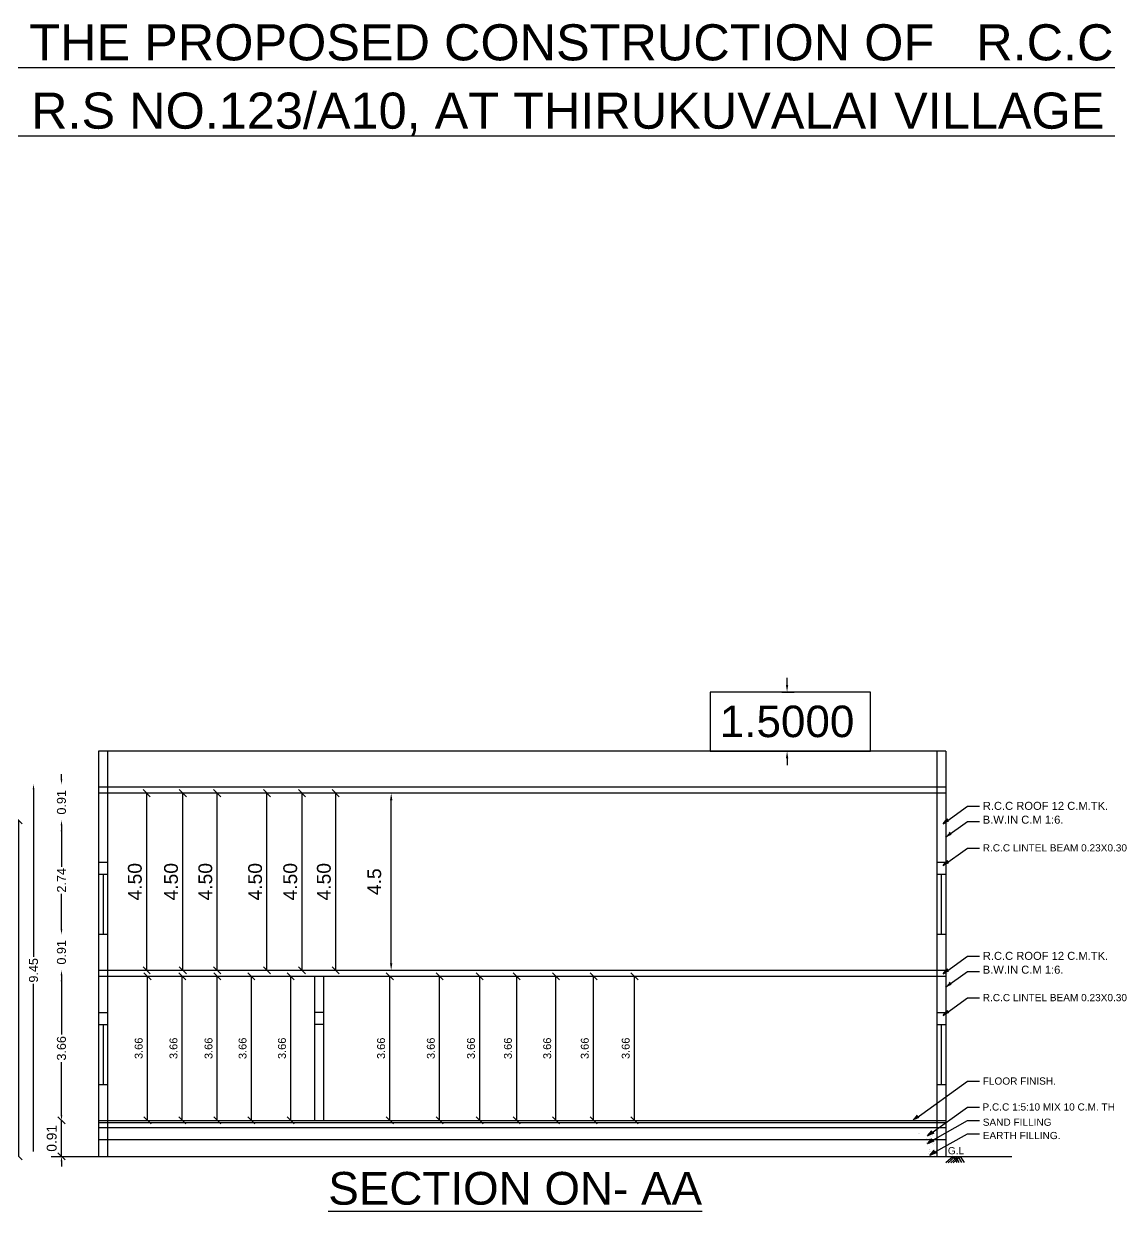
# Model space of a CAD drawing. Header units: metres. Extents: x 0 to 184, y 0 to 104.
# Drawn here: x 27.72 to 55.29, y 70.52 to 100.68 of the extents above; entities that cross this region are included whole.
import ezdxf

# ---------------------------------------------------------------- set-up
doc = ezdxf.new("R2010")
doc.units = ezdxf.units.M
for name, color, linetype in [('BLK_1_FLR_0_REGULAR_ROOM_1', 117, 'Continuous'), ('BLK_1_FLR_0_WATER_CLOSET', 213, 'Continuous'), ('BLK_1_FLR_1_REGULAR_ROOM_2', 117, 'Continuous'), ('BLK_1_FLR_1_REGULAR_ROOM_3', 117, 'Continuous'), ('BLK_1_FLR_1_WATER_CLOSET', 213, 'Continuous'), ('BLK_1_HT_OF_BLDG', 5, 'Continuous'), ('BLK_1_PLINTH_HEIGHT', 5, 'Continuous'), ('BLK_1_ROOF_WATER_TANK_HT', 5, 'Continuous')]:
    doc.layers.add(name, color=color, linetype=linetype)
doc.styles.add('Arial', font='arial.ttf')
doc.styles.get("Standard").update_dxf_attribs({"font": 'arial.ttf', "height": 0.35})
doc.dimstyles.new('ISO-25', dxfattribs={"dimtxt": 0.8, "dimasz": 0.8, "dimexe": 1.25, "dimexo": 0.625, "dimgap": 0.25, "dimtad": 1, "dimdsep": 46, "dimtxsty": 'Standard', "dimcen": 2.5, "dimse1": 1, "dimse2": 1, "dimadec": 0, "dimazin": 0, "dimtfac": 1, "dimtmove": 0, "dimatfit": 3, "dimfxl": 0, "dimarcsym": 0})
doc.dimstyles.new('SAR', dxfattribs={"dimtxt": 0.25, "dimasz": 0.18, "dimexe": 0.18, "dimexo": 0.0625, "dimgap": 0.12, "dimtad": 1, "dimzin": 0, "dimdsep": 46, "dimtxsty": 'Standard', "dimblk": 'OBLIQUE', "dimcen": 0.09, "dimse1": 1, "dimse2": 1, "dimadec": 0, "dimazin": 0, "dimtfac": 1, "dimtofl": 0, "dimtmove": 0, "dimatfit": 3, "dimldrblk": 'OBLIQUE', "dimfxl": 0, "dimtolj": 1, "dimtzin": 0, "dimarcsym": 0})
doc.dimstyles.get("Standard").update_dxf_attribs({"dimtxt": 0.18, "dimasz": 0.18, "dimexe": 0.18, "dimexo": 0.0625, "dimgap": 0.09, "dimtad": 0, "dimtih": 1, "dimtoh": 1, "dimdec": 4, "dimzin": 0, "dimdsep": 46, "dimtxsty": 'Standard', "dimcen": 0.09, "dimadec": 0, "dimazin": 0, "dimtfac": 1, "dimtdec": 4, "dimtofl": 0, "dimtmove": 0, "dimatfit": 3, "dimfxl": 0, "dimtolj": 1, "dimtzin": 0, "dimarcsym": 0})

# ---------------------------------------------------------------- blocks, each defined once
blk = doc.blocks.new('_Oblique')
at = {"color": 0, "linetype": 'ByBlock', "lineweight": -2}
blk.add_line((-0.5, -0.5), (0.5, 0.5), dxfattribs=at)
blk = doc.blocks.new('*D49')
at = {"layer": 'BLK_1_HT_OF_BLDG', "color": 0, "lineweight": -2}
blk.add_line((27.593, 71.912), (27.593, 80.447), dxfattribs=at)
at = {"layer": 'Defpoints', "color": 0}
for p in [(27.593, 80.447), (29.622, 80.447), (28.942, 71.912)]:
    blk.add_point(p, dxfattribs=at)
at = {"layer": 'BLK_1_HT_OF_BLDG', "color": 0, "lineweight": -2, "xscale": 0.18, "yscale": 0.18, "zscale": 0.18}
for p, rotation in [((27.593, 80.447), 90), ((27.593, 71.912), 270)]:
    blk.add_blockref('_Oblique', p, dxfattribs=dict(at, rotation=rotation))
at = {"layer": 'BLK_1_HT_OF_BLDG', "color": 0, "insert": (27.345, 76.18), "char_height": 0.25, "attachment_point": 5, "rotation": 90}
blk.add_mtext('\\A1;8.53', dxfattribs=at)
blk = doc.blocks.new('*D50')
at = {"layer": 'BLK_1_PLINTH_HEIGHT', "color": 0, "lineweight": -2}
blk.add_line((28.68, 71.912), (28.68, 72.827), dxfattribs=at)
at = {"layer": 'Defpoints', "color": 0}
for p in [(28.68, 72.827), (29.622, 72.827), (29.622, 71.912)]:
    blk.add_point(p, dxfattribs=at)
at = {"layer": 'BLK_1_PLINTH_HEIGHT', "color": 0, "lineweight": -2, "xscale": 0.18, "yscale": 0.18, "zscale": 0.18}
for p, rotation in [((28.68, 72.827), 90), ((28.68, 71.912), 270)]:
    blk.add_blockref('_Oblique', p, dxfattribs=dict(at, rotation=rotation))
at = {"layer": 'BLK_1_PLINTH_HEIGHT', "color": 0, "insert": (28.432, 72.37), "char_height": 0.25, "attachment_point": 5, "rotation": 90}
blk.add_mtext('\\A1;0.91', dxfattribs=at)
blk = doc.blocks.new('*D60')
at = {"layer": 'BLK_1_FLR_0_REGULAR_ROOM_1', "color": 0, "lineweight": -2}
blk.add_line((30.863, 72.827), (30.863, 76.484), dxfattribs=at)
at = {"layer": 'Defpoints', "color": 0}
for p in [(30.863, 76.484), (31.51, 76.484), (31.51, 72.827)]:
    blk.add_point(p, dxfattribs=at)
at = {"layer": 'BLK_1_FLR_0_REGULAR_ROOM_1', "color": 0, "lineweight": -2, "xscale": 0.18, "yscale": 0.18, "zscale": 0.18}
for p, rotation in [((30.863, 76.484), 90), ((30.863, 72.827), 270)]:
    blk.add_blockref('_Oblique', p, dxfattribs=dict(at, rotation=rotation))
at = {"layer": 'BLK_1_FLR_0_REGULAR_ROOM_1', "color": 0, "insert": (30.641, 74.656), "char_height": 0.2, "attachment_point": 5, "rotation": 90}
blk.add_mtext('\\A1;3.66', dxfattribs=at)
blk = doc.blocks.new('*D61')
at = {"layer": 'BLK_1_FLR_1_REGULAR_ROOM_2', "color": 0, "lineweight": -2}
blk.add_line((30.843, 76.637), (30.843, 81.137), dxfattribs=at)
at = {"layer": 'Defpoints', "color": 0}
for p in [(30.843, 81.137), (31.51, 81.137), (31.51, 76.637)]:
    blk.add_point(p, dxfattribs=at)
at = {"layer": 'BLK_1_FLR_1_REGULAR_ROOM_2', "color": 0, "lineweight": -2, "xscale": 0.18, "yscale": 0.18, "zscale": 0.18}
for p, rotation in [((30.843, 81.137), 90), ((30.843, 76.637), 270)]:
    blk.add_blockref('_Oblique', p, dxfattribs=dict(at, rotation=rotation))
at = {"layer": 'BLK_1_FLR_1_REGULAR_ROOM_2', "color": 0, "insert": (29.961, 78.887), "char_height": 0.35, "attachment_point": 5, "rotation": 90}
blk.add_mtext('\\A1;\\P\\P4.50', dxfattribs=at)
blk = doc.blocks.new('*D62')
at = {"layer": 'BLK_1_FLR_1_REGULAR_ROOM_2', "color": 0, "lineweight": -2}
blk.add_line((31.762, 76.637), (31.762, 81.137), dxfattribs=at)
at = {"layer": 'Defpoints', "color": 0}
for p in [(31.762, 81.137), (31.975, 81.137), (31.975, 76.637)]:
    blk.add_point(p, dxfattribs=at)
at = {"layer": 'BLK_1_FLR_1_REGULAR_ROOM_2', "color": 0, "lineweight": -2, "xscale": 0.18, "yscale": 0.18, "zscale": 0.18}
for p, rotation in [((31.762, 81.137), 90), ((31.762, 76.637), 270)]:
    blk.add_blockref('_Oblique', p, dxfattribs=dict(at, rotation=rotation))
at = {"layer": 'BLK_1_FLR_1_REGULAR_ROOM_2', "color": 0, "insert": (31.463, 78.887), "char_height": 0.35, "attachment_point": 5, "rotation": 90}
blk.add_mtext('\\A1;4.50', dxfattribs=at)
blk = doc.blocks.new('*D63')
at = {"layer": 'BLK_1_FLR_1_REGULAR_ROOM_3', "color": 0, "lineweight": -2}
blk.add_line((32.633, 76.637), (32.633, 81.137), dxfattribs=at)
at = {"layer": 'Defpoints', "color": 0}
for p in [(32.485, 81.137), (32.633, 81.137), (32.485, 76.637)]:
    blk.add_point(p, dxfattribs=at)
at = {"layer": 'BLK_1_FLR_1_REGULAR_ROOM_3', "color": 0, "lineweight": -2, "xscale": 0.18, "yscale": 0.18, "zscale": 0.18}
for p, rotation in [((32.633, 81.137), 90), ((32.633, 76.637), 270)]:
    blk.add_blockref('_Oblique', p, dxfattribs=dict(at, rotation=rotation))
at = {"layer": 'BLK_1_FLR_1_REGULAR_ROOM_3', "color": 0, "insert": (32.334, 78.887), "char_height": 0.35, "attachment_point": 5, "rotation": 90}
blk.add_mtext('\\A1;4.50', dxfattribs=at)
blk = doc.blocks.new('*D64')
at = {"layer": 'BLK_1_FLR_0_WATER_CLOSET', "color": 0, "lineweight": -2}
blk.add_line((31.747, 72.827), (31.747, 76.484), dxfattribs=at)
at = {"layer": 'Defpoints', "color": 0}
for p in [(31.747, 76.484), (32.01, 76.484), (32.01, 72.827)]:
    blk.add_point(p, dxfattribs=at)
at = {"layer": 'BLK_1_FLR_0_WATER_CLOSET', "color": 0, "lineweight": -2, "xscale": 0.18, "yscale": 0.18, "zscale": 0.18}
for p, rotation in [((31.747, 76.484), 90), ((31.747, 72.827), 270)]:
    blk.add_blockref('_Oblique', p, dxfattribs=dict(at, rotation=rotation))
at = {"layer": 'BLK_1_FLR_0_WATER_CLOSET', "color": 0, "insert": (31.525, 74.656), "char_height": 0.2, "attachment_point": 5, "rotation": 90}
blk.add_mtext('\\A1;3.66', dxfattribs=at)
blk = doc.blocks.new('*D65')
at = {"layer": 'BLK_1_FLR_0_WATER_CLOSET', "color": 0, "lineweight": -2}
blk.add_line((32.637, 72.827), (32.637, 76.484), dxfattribs=at)
at = {"layer": 'Defpoints', "color": 0}
for p in [(32.49, 76.484), (32.637, 76.484), (32.49, 72.827)]:
    blk.add_point(p, dxfattribs=at)
at = {"layer": 'BLK_1_FLR_0_WATER_CLOSET', "color": 0, "lineweight": -2, "xscale": 0.18, "yscale": 0.18, "zscale": 0.18}
for p, rotation in [((32.637, 76.484), 90), ((32.637, 72.827), 270)]:
    blk.add_blockref('_Oblique', p, dxfattribs=dict(at, rotation=rotation))
at = {"layer": 'BLK_1_FLR_0_WATER_CLOSET', "color": 0, "insert": (32.415, 74.656), "char_height": 0.2, "attachment_point": 5, "rotation": 90}
blk.add_mtext('\\A1;3.66', dxfattribs=at)
blk = doc.blocks.new('*D66')
at = {"layer": 'BLK_1_FLR_0_WATER_CLOSET', "color": 0, "lineweight": -2}
blk.add_line((39.301, 72.827), (39.301, 76.484), dxfattribs=at)
at = {"layer": 'Defpoints', "color": 0}
for p in [(32.97, 76.484), (39.301, 76.484), (32.97, 72.827)]:
    blk.add_point(p, dxfattribs=at)
at = {"layer": 'BLK_1_FLR_0_WATER_CLOSET', "color": 0, "lineweight": -2, "xscale": 0.18, "yscale": 0.18, "zscale": 0.18}
for p, rotation in [((39.301, 76.484), 90), ((39.301, 72.827), 270)]:
    blk.add_blockref('_Oblique', p, dxfattribs=dict(at, rotation=rotation))
at = {"layer": 'BLK_1_FLR_0_WATER_CLOSET', "color": 0, "insert": (39.079, 74.656), "char_height": 0.2, "attachment_point": 5, "rotation": 90}
blk.add_mtext('\\A1;3.66', dxfattribs=at)
blk = doc.blocks.new('*D67')
at = {"layer": 'BLK_1_FLR_0_WATER_CLOSET', "color": 0, "lineweight": -2}
blk.add_line((40.239, 72.827), (40.239, 76.484), dxfattribs=at)
at = {"layer": 'Defpoints', "color": 0}
for p in [(33.501, 76.484), (40.239, 76.484), (33.501, 72.827)]:
    blk.add_point(p, dxfattribs=at)
at = {"layer": 'BLK_1_FLR_0_WATER_CLOSET', "color": 0, "lineweight": -2, "xscale": 0.18, "yscale": 0.18, "zscale": 0.18}
for p, rotation in [((40.239, 76.484), 90), ((40.239, 72.827), 270)]:
    blk.add_blockref('_Oblique', p, dxfattribs=dict(at, rotation=rotation))
at = {"layer": 'BLK_1_FLR_0_WATER_CLOSET', "color": 0, "insert": (40.017, 74.656), "char_height": 0.2, "attachment_point": 5, "rotation": 90}
blk.add_mtext('\\A1;3.66', dxfattribs=at)
blk = doc.blocks.new('*D68')
at = {"layer": 'BLK_1_FLR_0_WATER_CLOSET', "color": 0, "lineweight": -2}
blk.add_line((33.501, 72.827), (33.501, 76.484), dxfattribs=at)
at = {"layer": 'Defpoints', "color": 0}
for p in [(33.501, 76.484), (34.039, 76.484), (34.039, 72.827)]:
    blk.add_point(p, dxfattribs=at)
at = {"layer": 'BLK_1_FLR_0_WATER_CLOSET', "color": 0, "lineweight": -2, "xscale": 0.18, "yscale": 0.18, "zscale": 0.18}
for p, rotation in [((33.501, 76.484), 90), ((33.501, 72.827), 270)]:
    blk.add_blockref('_Oblique', p, dxfattribs=dict(at, rotation=rotation))
at = {"layer": 'BLK_1_FLR_0_WATER_CLOSET', "color": 0, "insert": (33.279, 74.656), "char_height": 0.2, "attachment_point": 5, "rotation": 90}
blk.add_mtext('\\A1;3.66', dxfattribs=at)
blk = doc.blocks.new('*D69')
at = {"layer": 'BLK_1_FLR_0_WATER_CLOSET', "color": 0, "lineweight": -2}
blk.add_line((34.502, 72.827), (34.502, 76.484), dxfattribs=at)
at = {"layer": 'Defpoints', "color": 0}
for p in [(34.502, 76.484), (34.502, 76.484), (34.502, 72.827)]:
    blk.add_point(p, dxfattribs=at)
at = {"layer": 'BLK_1_FLR_0_WATER_CLOSET', "color": 0, "lineweight": -2, "xscale": 0.18, "yscale": 0.18, "zscale": 0.18}
for p, rotation in [((34.502, 76.484), 90), ((34.502, 72.827), 270)]:
    blk.add_blockref('_Oblique', p, dxfattribs=dict(at, rotation=rotation))
at = {"layer": 'BLK_1_FLR_0_WATER_CLOSET', "color": 0, "insert": (34.28, 74.656), "char_height": 0.2, "attachment_point": 5, "rotation": 90}
blk.add_mtext('\\A1;3.66', dxfattribs=at)
blk = doc.blocks.new('*D70')
at = {"layer": 'BLK_1_FLR_0_WATER_CLOSET', "color": 1, "lineweight": -2}
blk.add_line((37.018, 72.827), (37.018, 76.484), dxfattribs=at)
at = {"layer": 'Defpoints', "color": 0}
for p in [(35.8, 76.484), (37.018, 76.484), (35.8, 72.827)]:
    blk.add_point(p, dxfattribs=at)
at = {"layer": 'BLK_1_FLR_0_WATER_CLOSET', "color": 1, "lineweight": -2, "xscale": 0.18, "yscale": 0.18, "zscale": 0.18}
for p, rotation in [((37.018, 76.484), 90), ((37.018, 72.827), 270)]:
    blk.add_blockref('_Oblique', p, dxfattribs=dict(at, rotation=rotation))
at = {"layer": 'BLK_1_FLR_0_WATER_CLOSET', "color": 1, "insert": (36.796, 74.656), "char_height": 0.2, "attachment_point": 5, "rotation": 90}
blk.add_mtext('\\A1;3.66', dxfattribs=at)
blk = doc.blocks.new('*D71')
at = {"layer": 'BLK_1_FLR_0_WATER_CLOSET', "color": 1, "lineweight": -2}
blk.add_line((38.282, 72.827), (38.282, 76.484), dxfattribs=at)
at = {"layer": 'Defpoints', "color": 0}
for p in [(36.279, 76.484), (38.282, 76.484), (36.279, 72.827)]:
    blk.add_point(p, dxfattribs=at)
at = {"layer": 'BLK_1_FLR_0_WATER_CLOSET', "color": 1, "lineweight": -2, "xscale": 0.18, "yscale": 0.18, "zscale": 0.18}
for p, rotation in [((38.282, 76.484), 90), ((38.282, 72.827), 270)]:
    blk.add_blockref('_Oblique', p, dxfattribs=dict(at, rotation=rotation))
at = {"layer": 'BLK_1_FLR_0_WATER_CLOSET', "color": 1, "insert": (38.06, 74.656), "char_height": 0.2, "attachment_point": 5, "rotation": 90}
blk.add_mtext('\\A1;3.66', dxfattribs=at)
blk = doc.blocks.new('*D72')
at = {"layer": 'BLK_1_FLR_0_WATER_CLOSET', "color": 1, "lineweight": -2}
blk.add_line((43.23, 72.827), (43.23, 76.484), dxfattribs=at)
at = {"layer": 'Defpoints', "color": 0}
for p in [(36.759, 76.484), (43.23, 76.484), (36.759, 72.827)]:
    blk.add_point(p, dxfattribs=at)
at = {"layer": 'BLK_1_FLR_0_WATER_CLOSET', "color": 1, "lineweight": -2, "xscale": 0.18, "yscale": 0.18, "zscale": 0.18}
for p, rotation in [((43.23, 76.484), 90), ((43.23, 72.827), 270)]:
    blk.add_blockref('_Oblique', p, dxfattribs=dict(at, rotation=rotation))
at = {"layer": 'BLK_1_FLR_0_WATER_CLOSET', "color": 1, "insert": (43.008, 74.656), "char_height": 0.2, "attachment_point": 5, "rotation": 90}
blk.add_mtext('\\A1;3.66', dxfattribs=at)
blk = doc.blocks.new('*D73')
at = {"layer": 'BLK_1_FLR_0_WATER_CLOSET', "color": 1, "lineweight": -2}
blk.add_line((42.191, 72.827), (42.191, 76.484), dxfattribs=at)
at = {"layer": 'Defpoints', "color": 0}
for p in [(37.291, 76.484), (42.191, 76.484), (37.291, 72.827)]:
    blk.add_point(p, dxfattribs=at)
at = {"layer": 'BLK_1_FLR_0_WATER_CLOSET', "color": 1, "lineweight": -2, "xscale": 0.18, "yscale": 0.18, "zscale": 0.18}
for p, rotation in [((42.191, 76.484), 90), ((42.191, 72.827), 270)]:
    blk.add_blockref('_Oblique', p, dxfattribs=dict(at, rotation=rotation))
at = {"layer": 'BLK_1_FLR_0_WATER_CLOSET', "color": 1, "insert": (41.969, 74.656), "char_height": 0.2, "attachment_point": 5, "rotation": 90}
blk.add_mtext('\\A1;3.66', dxfattribs=at)
blk = doc.blocks.new('*D74')
at = {"layer": 'BLK_1_FLR_0_WATER_CLOSET', "color": 1, "lineweight": -2}
blk.add_line((41.237, 72.827), (41.237, 76.484), dxfattribs=at)
at = {"layer": 'Defpoints', "color": 0}
for p in [(37.829, 76.484), (41.237, 76.484), (37.829, 72.827)]:
    blk.add_point(p, dxfattribs=at)
at = {"layer": 'BLK_1_FLR_0_WATER_CLOSET', "color": 1, "lineweight": -2, "xscale": 0.18, "yscale": 0.18, "zscale": 0.18}
for p, rotation in [((41.237, 76.484), 90), ((41.237, 72.827), 270)]:
    blk.add_blockref('_Oblique', p, dxfattribs=dict(at, rotation=rotation))
at = {"layer": 'BLK_1_FLR_0_WATER_CLOSET', "color": 1, "insert": (41.015, 74.656), "char_height": 0.2, "attachment_point": 5, "rotation": 90}
blk.add_mtext('\\A1;3.66', dxfattribs=at)
blk = doc.blocks.new('*D75')
at = {"layer": 'BLK_1_FLR_1_WATER_CLOSET', "color": 1, "lineweight": -2}
blk.add_line((33.896, 76.637), (33.896, 81.137), dxfattribs=at)
at = {"layer": 'Defpoints', "color": 0}
for p in [(33.896, 81.137), (35.8, 81.137), (35.8, 76.637)]:
    blk.add_point(p, dxfattribs=at)
at = {"layer": 'BLK_1_FLR_1_WATER_CLOSET', "color": 1, "lineweight": -2, "xscale": 0.18, "yscale": 0.18, "zscale": 0.18}
for p, rotation in [((33.896, 81.137), 90), ((33.896, 76.637), 270)]:
    blk.add_blockref('_Oblique', p, dxfattribs=dict(at, rotation=rotation))
at = {"layer": 'BLK_1_FLR_1_WATER_CLOSET', "color": 1, "insert": (33.598, 78.887), "char_height": 0.35, "attachment_point": 5, "rotation": 90}
blk.add_mtext('\\A1;4.50', dxfattribs=at)
blk = doc.blocks.new('*D76')
at = {"layer": 'BLK_1_FLR_1_WATER_CLOSET', "color": 1, "lineweight": -2}
blk.add_line((34.789, 76.637), (34.789, 81.137), dxfattribs=at)
at = {"layer": 'Defpoints', "color": 0}
for p in [(34.789, 81.137), (36.279, 81.137), (36.279, 76.637)]:
    blk.add_point(p, dxfattribs=at)
at = {"layer": 'BLK_1_FLR_1_WATER_CLOSET', "color": 1, "lineweight": -2, "xscale": 0.18, "yscale": 0.18, "zscale": 0.18}
for p, rotation in [((34.789, 81.137), 90), ((34.789, 76.637), 270)]:
    blk.add_blockref('_Oblique', p, dxfattribs=dict(at, rotation=rotation))
at = {"layer": 'BLK_1_FLR_1_WATER_CLOSET', "color": 1, "insert": (34.49, 78.887), "char_height": 0.35, "attachment_point": 5, "rotation": 90}
blk.add_mtext('\\A1;4.50', dxfattribs=at)
blk = doc.blocks.new('*D77')
at = {"layer": 'BLK_1_FLR_1_WATER_CLOSET', "color": 1, "lineweight": -2}
blk.add_line((35.643, 76.637), (35.643, 81.137), dxfattribs=at)
at = {"layer": 'Defpoints', "color": 0}
for p in [(35.643, 81.137), (36.759, 81.137), (36.759, 76.637)]:
    blk.add_point(p, dxfattribs=at)
at = {"layer": 'BLK_1_FLR_1_WATER_CLOSET', "color": 1, "lineweight": -2, "xscale": 0.18, "yscale": 0.18, "zscale": 0.18}
for p, rotation in [((35.643, 81.137), 90), ((35.643, 76.637), 270)]:
    blk.add_blockref('_Oblique', p, dxfattribs=dict(at, rotation=rotation))
at = {"layer": 'BLK_1_FLR_1_WATER_CLOSET', "color": 1, "insert": (35.344, 78.887), "char_height": 0.35, "attachment_point": 5, "rotation": 90}
blk.add_mtext('\\A1;4.50', dxfattribs=at)
blk = doc.blocks.new('*D97')
at = {"layer": 'BLK_1_ROOF_WATER_TANK_HT', "color": 0, "lineweight": -2}
for p, q in [((47.105, 83.884), (47.105, 84.064)), ((46.972, 83.704), (47.285, 83.704)), ((47.125, 82.204), (46.925, 82.204)), ((47.105, 82.024), (47.105, 81.844))]:
    blk.add_line(p, q, dxfattribs=at)
at = {"layer": 'BLK_1_ROOF_WATER_TANK_HT', "color": 0}
for points in [[(47.075, 83.884), (47.135, 83.884), (47.105, 83.704)], [(47.075, 82.024), (47.135, 82.024), (47.105, 82.204)]]:
    blk.add_solid(points, dxfattribs=at)
at = {"layer": 'Defpoints', "color": 0}
for p in [(46.91, 83.704), (47.105, 83.704), (47.187, 82.204)]:
    blk.add_point(p, dxfattribs=at)
at = {"layer": 'BLK_1_ROOF_WATER_TANK_HT', "color": 0, "insert": (47.105, 82.954), "char_height": 0.8, "attachment_point": 5}
blk.add_mtext('\\A1;1.5000', dxfattribs=at)
blk = doc.blocks.new('*D122')
at = {"color": 0, "lineweight": -2}
blk.add_line((37.052, 76.817), (37.052, 80.957), dxfattribs=at)
at = {"color": 0}
for points in [[(37.022, 80.957), (37.082, 80.957), (37.052, 81.137)], [(37.022, 76.817), (37.082, 76.817), (37.052, 76.637)]]:
    blk.add_solid(points, dxfattribs=at)
at = {"layer": 'Defpoints', "color": 0}
for p in [(37.018, 81.137), (37.052, 81.137), (37.018, 76.637)]:
    blk.add_point(p, dxfattribs=at)
at = {"color": 0, "insert": (36.624, 78.887), "char_height": 0.35, "attachment_point": 5, "rotation": 90}
blk.add_mtext('4.5', dxfattribs=at)

msp = doc.modelspace()

# ---------------------------------------------------------------- linework, layer by layer
at = {"color": 7, "lineweight": 25}
for p, q in [((29.62238, 82.20351), (29.62238, 71.91231)), ((51.13618, 82.20351), (29.62238, 82.20351)), ((29.85098, 82.20351), (29.85098, 71.91231)), ((50.90758, 82.20351), (50.90758, 71.91231)), ((51.13618, 82.20351), (51.13618, 71.91231)), ((28.67981, 81.48811), (28.67981, 81.61511)), ((27.96981, 81.23411), (27.96981, 76.98191)), ((51.13618, 81.28911), (29.62238, 81.28911)), ((51.13618, 81.13671), (29.62238, 81.13671)), ((51.13618, 81.13671), (29.62238, 81.13671)), ((51.06484, 80.3582), (51.68412, 80.80423)), ((51.68412, 80.80423), (51.99028, 80.80423)), ((28.67981, 80.31971), (28.67981, 80.19271)), ((51.06484, 80.3582), (51.17348, 80.48675)), ((51.08074, 80.38586), (51.08074, 80.38586)), ((51.11408, 80.37385), (51.11408, 80.37385)), ((51.11964, 80.35698), (51.11964, 80.35698)), ((51.1253, 80.01602), (51.68412, 80.41851)), ((51.13264, 80.37454), (51.13264, 80.37454)), ((51.13407, 80.43043), (51.13407, 80.43043)), ((51.19734, 80.45363), (51.17348, 80.48675)), ((51.1749, 80.38458), (51.1749, 80.38458)), ((51.18782, 80.37853), (51.18782, 80.37853)), ((51.21103, 80.41668), (51.21103, 80.41668)), ((51.68412, 80.41851), (51.99028, 80.41851)), ((28.67981, 80.16731), (28.67981, 79.26892)), ((51.2578, 80.11145), (51.23394, 80.14458)), ((51.06484, 79.2961), (51.68412, 79.74214)), ((51.68412, 79.74214), (51.99028, 79.74214)), ((29.62238, 79.37991), (29.85098, 79.37991)), ((50.90758, 79.37991), (51.13618, 79.37991)), ((51.06484, 79.2961), (51.17348, 79.42466)), ((51.19734, 79.39153), (51.17348, 79.42466)), ((29.62238, 79.07511), (29.85098, 79.07511)), ((29.73668, 79.07511), (29.73668, 77.55111)), ((50.90758, 79.07511), (51.13618, 79.07511)), ((51.02188, 79.07511), (51.02188, 77.55111)), ((51.06158, 79.30063), (51.06158, 79.30063)), ((51.08688, 79.30731), (51.08688, 79.30731)), ((28.67981, 77.67811), (28.67981, 78.57649)), ((28.67981, 77.67811), (28.67981, 77.80511)), ((29.62238, 77.55111), (29.85098, 77.55111)), ((50.90758, 77.55111), (51.13618, 77.55111)), ((51.06484, 76.5482), (51.68412, 76.99423)), ((51.68412, 76.99423), (51.99028, 76.99423)), ((51.13618, 76.63671), (29.62238, 76.63671)), ((51.06484, 76.5482), (51.17348, 76.67675)), ((51.1253, 76.20602), (51.68412, 76.60851)), ((51.13407, 76.62043), (51.13407, 76.62043)), ((51.19734, 76.64363), (51.17348, 76.67675)), ((51.21103, 76.60668), (51.21103, 76.60668)), ((51.68412, 76.60851), (51.99028, 76.60851)), ((28.67981, 76.50971), (28.67981, 76.38271)), ((28.67981, 76.35731), (28.67981, 75.00327)), ((51.13618, 76.48431), (29.62238, 76.48431)), ((35.10878, 76.48431), (35.10878, 72.82671)), ((35.33738, 76.48431), (35.33738, 72.82671)), ((51.08074, 76.57586), (51.08074, 76.57586)), ((51.11408, 76.56385), (51.11408, 76.56385)), ((51.11964, 76.54698), (51.11964, 76.54698)), ((51.13264, 76.56454), (51.13264, 76.56454)), ((51.1749, 76.57458), (51.1749, 76.57458)), ((51.18782, 76.56853), (51.18782, 76.56853)), ((51.2578, 76.30145), (51.23394, 76.33458)), ((27.96981, 72.03931), (27.96981, 76.2915)), ((51.06484, 75.49194), (51.68412, 75.93798)), ((51.68412, 75.93798), (51.99028, 75.93798)), ((29.62238, 75.56991), (29.85098, 75.56991)), ((35.33738, 75.56991), (35.10878, 75.56991)), ((50.90758, 75.56991), (51.13618, 75.56991)), ((50.90758, 75.56991), (51.13618, 75.56991)), ((51.06158, 75.49647), (51.06158, 75.49647)), ((51.06484, 75.49194), (51.17348, 75.6205)), ((51.08688, 75.50315), (51.08688, 75.50315)), ((51.19734, 75.58737), (51.17348, 75.6205)), ((29.62238, 75.26511), (29.85098, 75.26511)), ((29.73668, 75.26511), (29.73668, 73.74111)), ((35.33738, 75.26511), (35.10878, 75.26511)), ((50.90758, 75.26511), (51.13618, 75.26511)), ((50.90758, 75.26511), (51.13618, 75.26511)), ((51.02188, 75.26511), (51.02188, 73.74111)), ((28.67981, 72.95371), (28.67981, 74.30774)), ((29.62238, 73.74111), (29.85098, 73.74111)), ((50.37199, 72.87363), (51.68412, 73.81869)), ((50.90758, 73.74111), (51.13618, 73.74111)), ((51.68412, 73.81869), (51.99028, 73.81869)), ((28.67981, 72.95371), (28.67981, 73.08071)), ((50.67144, 72.43577), (51.68412, 73.16515)), ((51.68412, 73.16515), (51.99028, 73.16515)), ((29.62238, 72.82671), (51.13618, 72.82671)), ((29.62238, 72.77591), (51.13618, 72.77591)), ((50.30685, 72.82671), (50.41548, 72.95526)), ((50.80394, 72.32735), (51.68412, 72.82444)), ((51.68412, 72.82444), (51.99028, 72.82444)), ((29.62238, 72.64891), (51.13618, 72.64891)), ((50.45457, 72.48469), (50.45457, 72.48469)), ((50.45903, 72.49423), (50.45903, 72.49423)), ((50.67144, 72.43577), (50.78008, 72.56433)), ((50.8278, 72.49808), (50.67144, 72.43577)), ((50.68347, 72.43603), (50.68347, 72.43603)), ((50.71021, 72.48341), (50.71021, 72.48341)), ((50.71999, 72.44615), (50.71999, 72.44615)), ((50.73825, 72.42398), (50.73825, 72.42398)), ((50.74551, 72.45851), (50.74551, 72.45851)), ((50.76085, 72.494), (50.76085, 72.494)), ((50.79389, 72.4339), (50.79389, 72.4339)), ((50.80343, 72.47968), (50.80343, 72.47968)), ((50.80394, 71.98927), (51.68412, 72.48636)), ((51.68412, 72.48636), (51.99028, 72.48636)), ((29.62238, 72.34411), (51.13618, 72.34411)), ((50.64432, 72.22793), (50.64432, 72.22793)), ((50.64744, 72.3235), (50.64744, 72.3235)), ((50.64746, 72.36792), (50.64746, 72.36792)), ((50.64775, 72.27664), (50.64775, 72.27664)), ((50.65155, 72.32131), (50.65155, 72.32131)), ((50.66838, 72.2093), (50.66838, 72.2093)), ((50.67144, 72.23192), (50.78008, 72.36047)), ((50.8278, 72.29423), (50.67144, 72.23192)), ((50.68108, 72.23428), (50.68108, 72.23428)), ((50.68498, 72.29377), (50.68498, 72.29377)), ((50.72172, 72.22715), (50.72172, 72.22715)), ((50.72613, 72.37828), (50.72613, 72.37828)), ((50.7281, 72.35298), (50.7281, 72.35298)), ((50.74242, 72.35223), (50.74242, 72.35223)), ((50.74593, 72.33663), (50.74593, 72.33663)), ((50.74814, 72.36981), (50.74814, 72.36981)), ((50.77026, 72.36818), (50.77026, 72.36818)), ((50.7792, 72.29395), (50.7792, 72.29395)), ((50.78323, 72.32624), (50.78323, 72.32624)), ((50.79436, 72.2299), (50.79436, 72.2299)), ((50.79847, 72.22771), (50.79847, 72.22771)), ((50.79983, 72.22661), (50.79983, 72.22661)), ((50.82159, 72.20746), (50.82159, 72.20746)), ((50.82957, 72.30058), (50.82957, 72.30058)), ((50.83013, 72.25948), (50.83013, 72.25948)), ((50.83841, 72.31669), (50.83841, 72.31669)), ((50.8502, 72.23324), (50.8502, 72.23324)), ((50.86138, 72.0839), (50.86138, 72.0839)), ((28.41918, 71.91231), (52.81493, 71.91231)), ((28.67981, 71.78531), (28.67981, 71.65831)), ((50.69717, 71.92084), (50.69717, 71.92084)), ((50.70693, 71.98976), (50.70693, 71.98976)), ((50.7256, 72.08117), (50.7256, 72.08117)), ((50.72781, 72.04068), (50.72781, 72.04068)), ((50.72971, 72.07898), (50.72971, 72.07898)), ((50.73428, 71.93794), (50.84292, 72.0665)), ((50.89063, 72.00025), (50.73428, 71.93794)), ((50.73697, 72.03783), (50.73697, 72.03783)), ((50.73756, 71.99279), (50.73756, 71.99279)), ((50.75761, 71.97049), (50.75761, 71.97049)), ((50.76033, 71.99688), (50.76033, 71.99688)), ((50.77402, 72.01323), (50.77402, 72.01323)), ((50.79185, 71.99689), (50.79185, 71.99689)), ((50.82484, 72.06252), (50.82484, 72.06252)), ((50.82769, 72.02099), (50.82769, 72.02099)), ((50.83777, 72.05418), (50.83777, 72.05418)), ((50.84267, 72.04617), (50.84267, 72.04617)), ((50.8448, 72.04208), (50.8448, 72.04208)), ((50.85061, 71.94376), (50.85061, 71.94376)), ((50.86842, 72.05513), (50.86842, 72.05513)), ((50.87252, 71.98757), (50.87252, 71.98757)), ((50.87605, 71.91974), (50.87605, 71.91974)), ((50.87662, 71.98538), (50.87662, 71.98538)), ((50.88906, 71.98779), (50.88906, 71.98779)), ((50.91879, 72.06176), (50.91879, 72.06176)), ((51.31989, 71.91231), (51.14042, 71.75182)), ((51.37268, 71.91231), (51.19321, 71.75182)), ((51.4413, 71.91231), (51.26183, 71.75182)), ((51.31989, 71.91231), (51.4149, 71.75973)), ((51.50464, 71.91231), (51.32517, 71.75182)), ((51.37268, 71.91231), (51.46769, 71.75973)), ((51.4413, 71.91231), (51.53631, 71.75973)), ((51.50464, 71.91231), (51.59965, 71.75973))]:
    msp.add_line(p, q, dxfattribs=at)
msp.add_lwpolyline([(49.21967, 82.20351), (49.21967, 83.70351), (45.15445, 83.70351), (45.15445, 82.20351)], close=True, dxfattribs=at)
for points in [[(28.65864, 81.48811), (28.70097, 81.48811), (28.67981, 81.36111)], [(27.94865, 81.23411), (27.99098, 81.23411), (27.96981, 81.36111)], [(28.65864, 80.31971), (28.70097, 80.31971), (28.67981, 80.44671)], [(28.65864, 80.16731), (28.70097, 80.16731), (28.67981, 80.29431)], [(51.06484, 80.3582), (51.2212, 80.4205), (51.17348, 80.48675)], [(51.1253, 80.01602), (51.28165, 80.07833), (51.23394, 80.14458)], [(51.06484, 79.2961), (51.2212, 79.35841), (51.17348, 79.42466)], [(28.65864, 77.67811), (28.70097, 77.67811), (28.67981, 77.55111)], [(28.65864, 77.67811), (28.70097, 77.67811), (28.67981, 77.55111)], [(28.65864, 76.50971), (28.70097, 76.50971), (28.67981, 76.63671)], [(51.06484, 76.5482), (51.2212, 76.6105), (51.17348, 76.67675)], [(28.65864, 76.35731), (28.70097, 76.35731), (28.67981, 76.48431)], [(51.1253, 76.20602), (51.28165, 76.26833), (51.23394, 76.33458)], [(51.06484, 75.49194), (51.2212, 75.55425), (51.17348, 75.6205)], [(28.65864, 72.95371), (28.70097, 72.95371), (28.67981, 72.82671)], [(28.65864, 72.95371), (28.70097, 72.95371), (28.67981, 72.82671)], [(50.30685, 72.82671), (50.4632, 72.88901), (50.41548, 72.95526)], [(50.67144, 72.43577), (50.8278, 72.49808), (50.78008, 72.56433)], [(50.67144, 72.23192), (50.8278, 72.29423), (50.78008, 72.36047)], [(28.65864, 71.78531), (28.70097, 71.78531), (28.67981, 71.91231)], [(50.73428, 71.93794), (50.89063, 72.00025), (50.84292, 72.0665)]]:
    msp.add_solid(points, dxfattribs=at)

# ---------------------------------------------------------------- texts
for s, height, p in [('%%UPLAN SHOWING THE PROPOSED CONSTRUCTION OF   R.C.C ROOF MULTIPURPOSE CONFERENCE HALL BUILDING GROUND & ', 0.9166819, (17.54732, 99.74762)), ('%%UFIRST FLOOR IN R.S NO.123/A10, AT THIRUKUVALAI VILLAGE & PANCHAYAT, NAGAPATTINAM DISTRICT.', 0.9166819, (17.45034, 98.01289)), ('R.C.C ROOF 12 C.M.TK.', 0.2032, (52.0739, 80.71267)), ('B.W.IN C.M 1:6.', 0.2032, (52.0739, 80.36175)), ('R.C.C LINTEL BEAM 0.23X0.30', 0.18288, (52.0739, 79.65638)), ('R.C.C ROOF 12 C.M.TK.', 0.2032, (52.0739, 76.90267)), ('B.W.IN C.M 1:6.', 0.2032, (52.0739, 76.55175)), ('R.C.C LINTEL BEAM 0.23X0.30', 0.18288, (52.0739, 75.85222)), ('FLOOR FINISH.', 0.18288, (52.0739, 73.73364)), ('P.C.C 1:5:10 MIX 10 C.M. THICK.', 0.18288, (52.06691, 73.07496)), ('SAND FILLING', 0.18288, (52.0739, 72.68845)), ('EARTH FILLING.', 0.18288, (52.0739, 72.35037)), ('G.L', 0.18288, (51.18788, 71.96501))]:
    msp.add_text(s, height=height, dxfattribs=at).set_placement(p)
at = {"color": 7, "lineweight": 25, "style": 'Arial'}
msp.add_text('%%USECTION ON- AA', height=0.8319389, dxfattribs=at).set_placement((35.45514, 70.68438))
at = {"color": 7, "lineweight": 25, "char_height": 0.2286, "attachment_point": 5, "rotation": 90}
for s, insert in [('\\A1;0.91', (28.67981, 80.90391)), ('\\A1;2.74', (28.67981, 78.92271)), ('\\A1;0.91', (28.67981, 77.09391)), ('\\A1;9.45', (27.96981, 76.63671)), ('\\A1;3.66', (28.67981, 74.65551))]:
    msp.add_mtext(s, dxfattribs=dict(at, insert=insert))

# ---------------------------------------------------------------- dimensions: what is measured, and where the dimension line sits
at = {"color": 2}
dim = msp.add_linear_dim(base=(37.05232, 81.13671), p1=(37.0185, 76.63671), p2=(37.0185, 81.13671), angle=90, dimstyle='ISO-25', override={"dimtxt": 0.35, "dimasz": 0.18, "dimfxl": 0.1, "dimfxlon": 1, "dimarcsym": 1}, dxfattribs=at)
dim.commit()
dim.dimension.update_dxf_attribs({"geometry": '*D122', "text_midpoint": (36.62433, 78.88671)})
at = {"layer": 'BLK_1_FLR_0_REGULAR_ROOM_1', "color": 2}
dim = msp.add_linear_dim(base=(30.86336, 76.48431), p1=(31.50952, 72.82671), p2=(31.50952, 76.48431), angle=90, dimstyle='SAR', override={"dimtxt": 0.2, "dimpost": '\\X', "dimfxl": 0.018, "dimfxlon": 1, "dimarcsym": 1}, dxfattribs=at)
dim.commit()
dim.dimension.update_dxf_attribs({"geometry": '*D60', "text_midpoint": (30.64118, 74.65551)})
at = {"layer": 'BLK_1_FLR_0_WATER_CLOSET', "color": 2}
for base, p1, p2, picture, middle in [((31.74732, 76.48431), (32.00976, 72.82671), (32.00976, 76.48431), '*D64', (31.52514, 74.65551)), ((32.63745, 76.48431), (32.48965, 72.82671), (32.48965, 76.48431), '*D65', (32.41527, 74.65551)), ((39.30137, 76.48431), (32.96955, 72.82671), (32.96955, 76.48431), '*D66', (39.07919, 74.65551)), ((33.50148, 76.48431), (34.03919, 72.82671), (34.03919, 76.48431), '*D68', (33.2793, 74.65551)), ((40.23892, 76.48431), (33.50148, 72.82671), (33.50148, 76.48431), '*D67', (40.01674, 74.65551)), ((34.50174, 76.48431), (34.50174, 72.82671), (34.50174, 76.48431), '*D69', (34.27956, 74.65551))]:
    dim = msp.add_linear_dim(base=base, p1=p1, p2=p2, angle=90, dimstyle='SAR', override={"dimtxt": 0.2, "dimpost": '\\X', "dimfxl": 0.018, "dimfxlon": 1, "dimarcsym": 1}, dxfattribs=at)
    dim.commit()
    dim.dimension.update_dxf_attribs({"geometry": picture, "text_midpoint": middle})
at = {"layer": 'BLK_1_FLR_0_WATER_CLOSET', "color": 1}
for base, p1, p2, picture, middle in [((37.0185, 76.48431), (35.79952, 72.82671), (35.79952, 76.48431), '*D70', (36.79632, 74.65551)), ((38.28179, 76.48431), (36.27941, 72.82671), (36.27941, 76.48431), '*D71', (38.05961, 74.65551)), ((43.23018, 76.48431), (36.75931, 72.82671), (36.75931, 76.48431), '*D72', (43.008, 74.65551)), ((42.19096, 76.48431), (37.29125, 72.82671), (37.29125, 76.48431), '*D73', (41.96878, 74.65551)), ((41.23733, 76.48431), (37.82895, 72.82671), (37.82895, 76.48431), '*D74', (41.01515, 74.65551))]:
    dim = msp.add_linear_dim(base=base, p1=p1, p2=p2, angle=90, dimstyle='SAR', override={"dimtxt": 0.2, "dimpost": '\\X', "dimclrd": 1, "dimclrt": 1, "dimfxl": 0.018, "dimfxlon": 1, "dimarcsym": 1}, dxfattribs=at)
    dim.commit()
    dim.dimension.update_dxf_attribs({"geometry": picture, "text_midpoint": middle})
at = {"layer": 'BLK_1_FLR_1_REGULAR_ROOM_2', "color": 2}
dim = msp.add_linear_dim(base=(30.84329, 81.13671), p1=(31.50952, 76.63671), p2=(31.50952, 81.13671), angle=90, text='\\P\\P<>', dimstyle='SAR', override={"dimtxt": 0.35, "dimasz": 0.18, "dimpost": '\\X', "dimfxl": 0.018, "dimfxlon": 1, "dimarcsym": 1}, dxfattribs=at)
dim.commit()
dim.dimension.update_dxf_attribs({"geometry": '*D61', "text_midpoint": (29.96126, 78.88671)})
dim = msp.add_linear_dim(base=(31.7618, 81.13671), p1=(31.97533, 76.63671), p2=(31.97533, 81.13671), angle=90, dimstyle='SAR', override={"dimtxt": 0.35, "dimasz": 0.18, "dimpost": '\\X', "dimfxl": 0.018, "dimfxlon": 1, "dimarcsym": 1}, dxfattribs=at)
dim.commit()
dim.dimension.update_dxf_attribs({"geometry": '*D62', "text_midpoint": (31.4631, 78.88671)})
at = {"layer": 'BLK_1_FLR_1_REGULAR_ROOM_3', "color": 2}
dim = msp.add_linear_dim(base=(32.63269, 81.13671), p1=(32.48489, 76.63671), p2=(32.48489, 81.13671), angle=90, dimstyle='SAR', override={"dimtxt": 0.35, "dimasz": 0.18, "dimpost": '\\X', "dimfxl": 0.018, "dimfxlon": 1, "dimarcsym": 1}, dxfattribs=at)
dim.commit()
dim.dimension.update_dxf_attribs({"geometry": '*D63', "text_midpoint": (32.33399, 78.88671)})
at = {"layer": 'BLK_1_FLR_1_WATER_CLOSET', "color": 1}
for base, p1, p2, picture, middle in [((33.89636, 81.13671), (35.79952, 76.63671), (35.79952, 81.13671), '*D75', (33.59766, 78.88671)), ((34.78901, 81.13671), (36.27941, 76.63671), (36.27941, 81.13671), '*D76', (34.49031, 78.88671)), ((35.64282, 81.13671), (36.75931, 76.63671), (36.75931, 81.13671), '*D77', (35.34412, 78.88671))]:
    dim = msp.add_linear_dim(base=base, p1=p1, p2=p2, angle=90, dimstyle='SAR', override={"dimtxt": 0.35, "dimasz": 0.18, "dimpost": '\\X', "dimclrd": 1, "dimclrt": 1, "dimfxl": 0.018, "dimfxlon": 1, "dimarcsym": 1}, dxfattribs=at)
    dim.commit()
    dim.dimension.update_dxf_attribs({"geometry": picture, "text_midpoint": middle})
at = {"layer": 'BLK_1_HT_OF_BLDG', "color": 5}
dim = msp.add_linear_dim(base=(27.5927, 80.44671), p1=(28.9425, 71.91231), p2=(29.62238, 80.44671), angle=90, dimstyle='SAR', override={"dimpost": '\\X'}, dxfattribs=at)
dim.commit()
dim.dimension.update_dxf_attribs({"geometry": '*D49', "text_midpoint": (27.34497, 76.17951)})
at = {"layer": 'BLK_1_PLINTH_HEIGHT', "color": 7}
dim = msp.add_linear_dim(base=(28.67981, 72.82671), p1=(29.62238, 71.91231), p2=(29.62238, 72.82671), angle=90, dimstyle='SAR', override={"dimpost": '\\X'}, dxfattribs=at)
dim.commit()
dim.dimension.update_dxf_attribs({"geometry": '*D50', "text_midpoint": (28.67981, 72.36951), "dimtype": 160})
at = {"layer": 'BLK_1_ROOF_WATER_TANK_HT'}
dim = msp.add_linear_dim(base=(47.10532, 83.70351), p1=(47.18706, 82.20351), p2=(46.90962, 83.70351), angle=90, dimstyle='Standard', override={"dimscale": 1}, dxfattribs=at)
dim.commit()
dim.dimension.update_dxf_attribs({"geometry": '*D97', "text_midpoint": (47.10532, 82.95351)})

doc.saveas('drawing.dxf')
